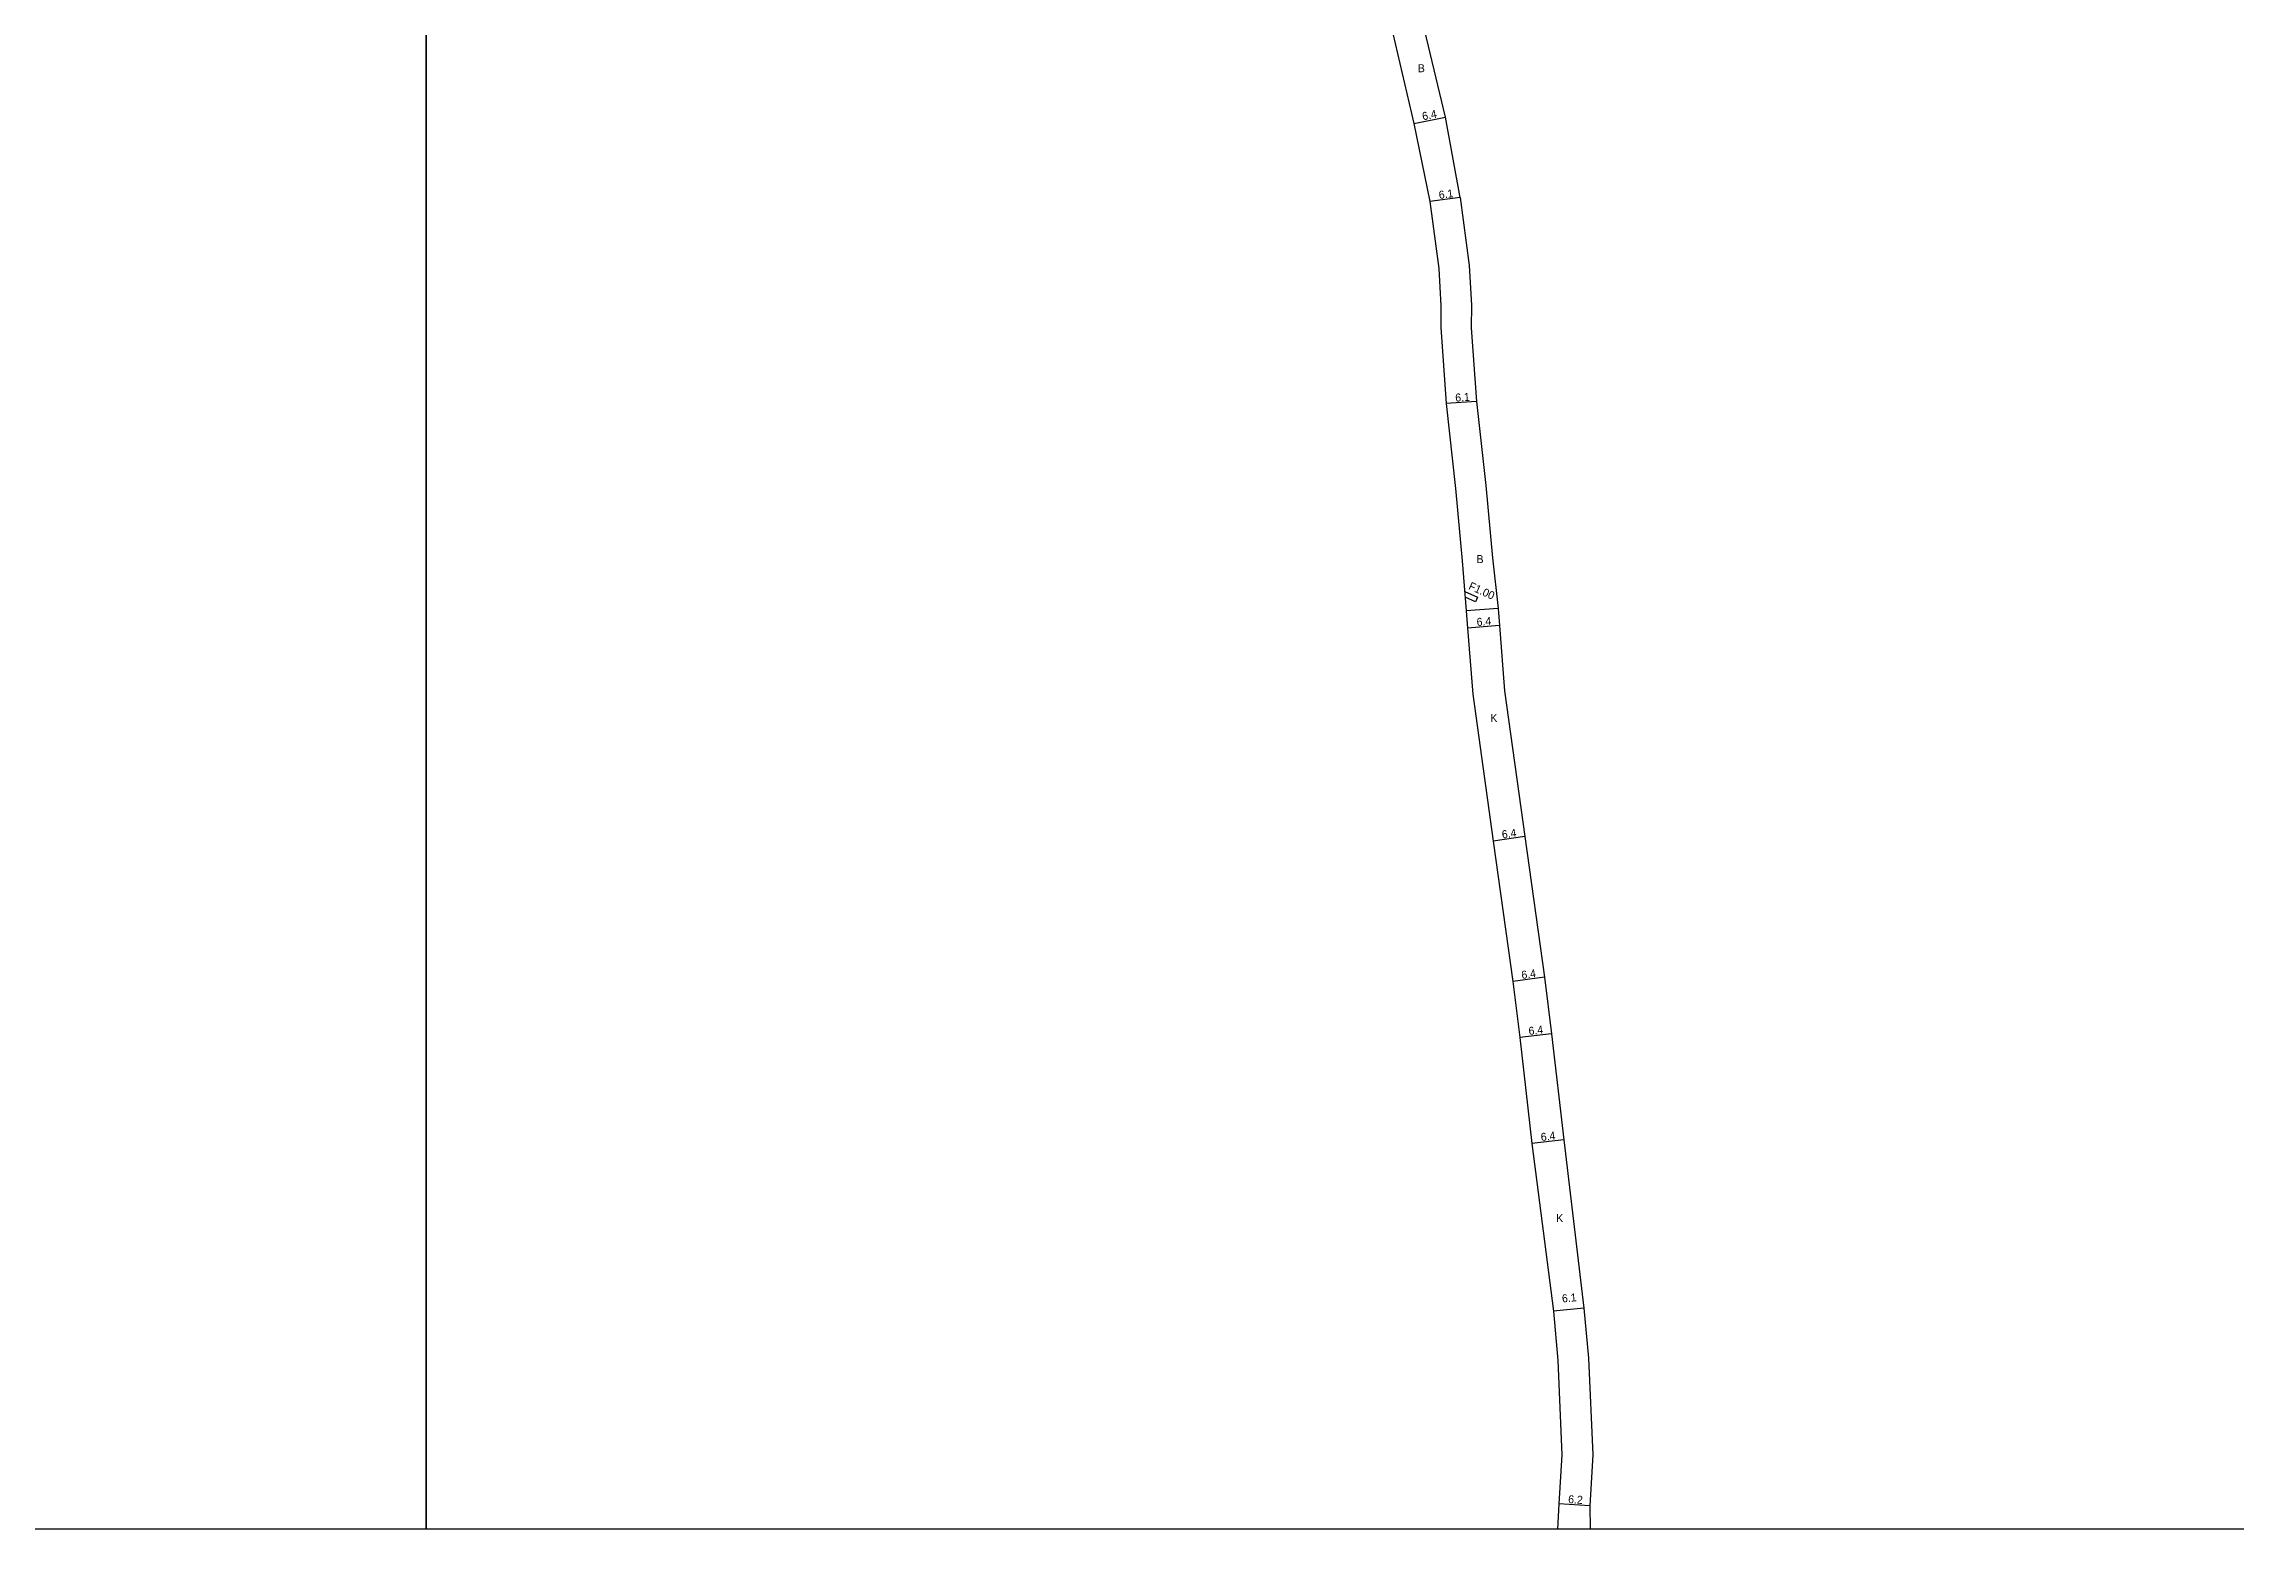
# Model space of a CAD drawing. Header units: metres. Extents: x -7200 to -4000, y -101400 to -99000.
# Drawn here: x -4876.4 to -4438.2, y -99600 to -99303.1 of the extents above; entities that cross this region are included whole.
import ezdxf

# ---------------------------------------------------------------- set-up
doc = ezdxf.new("R2010")
doc.units = ezdxf.units.M
doc.header["$LTSCALE"] = 2.5
for name, color, linetype in [('側溝・桝', 7, 'Continuous'), ('図郭', 7, 'Continuous'), ('幅員', 7, 'Continuous'), ('舗装', 7, 'Continuous'), ('道路', 7, 'Continuous')]:
    doc.layers.add(name, color=color, linetype=linetype)
doc.styles.get("Standard").update_dxf_attribs({"font": ''})
doc.styles.get('Standard').set_extended_font_data('@MS PGothic')

msp = doc.modelspace()

# ---------------------------------------------------------------- linework, layer by layer
at = {"layer": '側溝・桝'}
msp.add_lwpolyline([(-4592.3, -99412.56), (-4589.73, -99413.72), (-4590.14, -99414.63), (-4592.21, -99413.7)], dxfattribs=at)
at = {"layer": '図郭'}
for points in [[(-4800, -99000), (-4800, -99600), (-5600, -99600), (-5600, -99000)], [(-4000, -99000), (-4000, -99600), (-4800, -99600), (-4800, -99000)]]:
    msp.add_lwpolyline(points, close=True, dxfattribs=at)
at = {"layer": '幅員'}
for points in [[(-4602.44, -99319.02), (-4596.17, -99317.74)], [(-4593.22, -99333.8), (-4599.26, -99334.61)], [(-4589.95, -99374.58), (-4596.03, -99375.01)], [(-4585.34, -99419.37), (-4591.73, -99419.87)], [(-4580.27, -99461.57), (-4586.61, -99462.46)], [(-4576.35, -99489.65), (-4582.69, -99490.54)], [(-4574.93, -99500.96), (-4581.29, -99501.7)], [(-4572.5, -99522.17), (-4578.85, -99522.9)], [(-4568.48, -99555.83), (-4574.55, -99556.41)], [(-4567.29, -99595.31), (-4573.48, -99594.92)]]:
    msp.add_lwpolyline(points, dxfattribs=at)
at = {"layer": '舗装'}
msp.add_lwpolyline([(-4585.61, -99415.93), (-4591.99, -99416.42)], dxfattribs=at)
at = {"layer": '道路'}
for points in [[(-4618.65, -99268.25), (-4610.19, -99289.54), (-4607.11, -99299.01), (-4602.44, -99319.02), (-4599.26, -99334.61), (-4597.49, -99347.97), (-4597.06, -99355.49), (-4597.1, -99359.82), (-4596.03, -99375.01), (-4594.12, -99391.98), (-4592.79, -99406.4), (-4591.99, -99416.42), (-4591.73, -99419.87), (-4590.7, -99433.08), (-4586.61, -99462.46), (-4582.69, -99490.54), (-4581.29, -99501.7), (-4578.85, -99522.9), (-4574.55, -99556.41)], [(-4593.22, -99333.8), (-4596.17, -99317.74), (-4601.09, -99297.15)], [(-4593.22, -99333.8), (-4591.42, -99347.39), (-4590.96, -99355.34), (-4591, -99359.87), (-4589.95, -99374.58), (-4588.05, -99391.35), (-4586.72, -99405.84), (-4585.61, -99415.93), (-4585.34, -99419.37), (-4584.33, -99432.39), (-4580.27, -99461.57), (-4576.35, -99489.65), (-4574.93, -99500.96), (-4572.5, -99522.17), (-4568.48, -99555.83), (-4567.52, -99565.83), (-4566.66, -99585.17), (-4567.29, -99595.31), (-4567.18, -99600)], [(-4574.55, -99556.41), (-4573.7, -99566.26), (-4572.87, -99585.12), (-4573.48, -99594.92), (-4573.73, -99600)]]:
    msp.add_lwpolyline(points, dxfattribs=at)

# ---------------------------------------------------------------- texts
at = {"layer": '側溝・桝'}
msp.add_text('F1.00', height=1.6, rotation=335.6943, dxfattribs=at).set_placement((-4591.66, -99412.04))
at = {"layer": '幅員'}
for s, rotation, p in [('6.4', 11.5381, (-4600.63, -99318.39)), ('6.1', 7.542, (-4597.38, -99334.1)), ('6.1', 4.0165, (-4594.13, -99374.63)), ('6.4', 4.4562, (-4589.85, -99419.47)), ('6.4', 7.9227, (-4584.76, -99461.95)), ('6.4', 7.9366, (-4580.85, -99490.03)), ('6.4', 6.5554, (-4579.43, -99501.23)), ('6.4', 6.5553, (-4576.99, -99522.43)), ('6.1', 5.4661, (-4572.77, -99554.7)), ('6.2', 356.4346, (-4571.64, -99594.79))]:
    msp.add_text(s, height=1.6, rotation=rotation, dxfattribs=at).set_placement(p)
at = {"layer": '舗装'}
for s, p in [('B', (-4601.67, -99308.76)), ('B', (-4589.93, -99406.88)), ('K', (-4587.16, -99438.65)), ('K', (-4573.99, -99538.62))]:
    msp.add_text(s, height=1.6, dxfattribs=at).set_placement(p)

doc.saveas('drawing.dxf')
